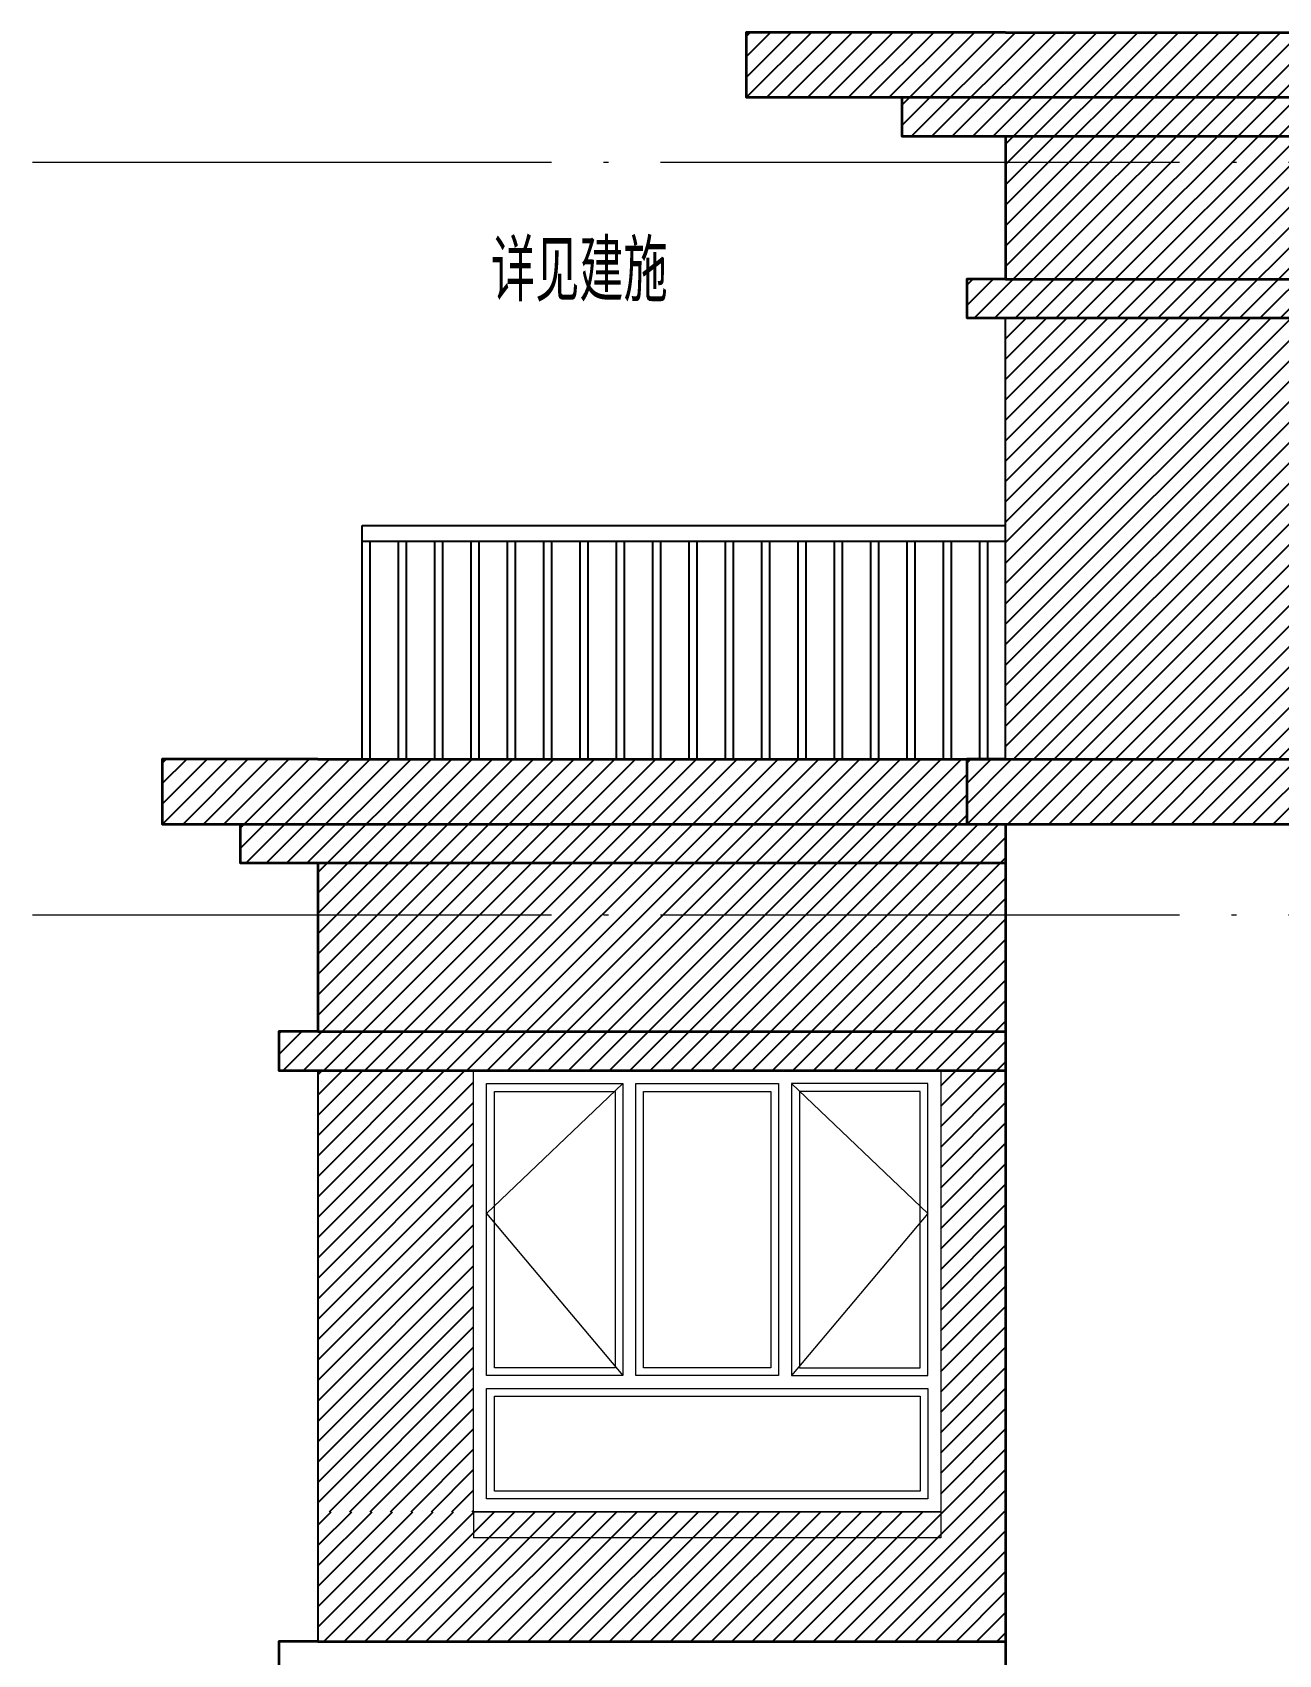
# Model space of a CAD drawing. Extents: x -518115 to 1124316, y -209821 to 1628073.
# Drawn here: x 826717 to 831518, y 143799 to 150049 of the extents above; entities that cross this region are included whole.
import ezdxf

# ---------------------------------------------------------------- set-up
doc = ezdxf.new("R2010")
doc.units = 0
doc.header["$LTSCALE"] = 1000
doc.header["$MEASUREMENT"] = 0
doc.linetypes.add('DOTE', pattern=[2.4200000000000004, 2, -0.2, 0.02, -0.2])
for name, color, linetype in [('3-剖面填充（细）', 250, 'Continuous'), ('PUB_TEXT', 4, 'Continuous'), ('Stair-栏杆', 142, 'Continuous')]:
    doc.layers.add(name, color=color, linetype=linetype)
for name, color, linetype, lineweight in [('DOTE', 19, 'DOTE', 9), ('WINDOW', 144, 'Continuous', 15), ('立面-中轮廓线', 213, 'Continuous', 35), ('立面-普通轮廓', 7, 'Continuous', 18), ('立面-窗开启线', 250, 'Continuous', 13)]:
    doc.layers.add(name, color=color, linetype=linetype, lineweight=lineweight)
doc.styles.add('_TCH_AXIS', font='COMPLEX', dxfattribs={"bigfont": 'GBCBIG'})
pattern_1 = [(45, (407300.0000000347, 99772.63961671287), (-39.28862052967754, 39.28862052967754), [])]

# ---------------------------------------------------------------- blocks, each defined once
blk = doc.blocks.new('A$C6BC36758')
at = {"layer": 'WINDOW'}
for points in [[(-1750.000285381684, 1650), (-1225.000285381684, 1650), (-1225.000285381684, 525), (-1750.000285381684, 525)], [(-1175.000285381684, 1650), (-624.9999999997672, 1650), (-624.9999999997672, 525), (-1175.000285381684, 525)], [(-50, 1650), (-575, 1650), (-575, 525), (-50, 525)], [(-1750.000285381684, 475), (-50, 475), (-50, 50), (-1750.000285381684, 50)]]:
    blk.add_lwpolyline(points, close=True, dxfattribs=at)
at = {"layer": 'WINDOW', "color": 250}
for points in [[(-1720.000285381684, 1620), (-1255.000285381684, 1620), (-1255.000285381684, 555), (-1720.000285381684, 555)], [(-1145.000285381684, 1620), (-654.9999999997672, 1620), (-654.9999999997672, 555), (-1145.000285381684, 555)], [(-80, 1620), (-545, 1620), (-545, 555), (-80, 555)], [(-1720.000285381684, 445), (-80, 445), (-80, 80), (-1720.000285381684, 80)]]:
    blk.add_lwpolyline(points, close=True, dxfattribs=at)
at = {"layer": '立面-普通轮廓'}
blk.add_lwpolyline([(-1800.000285381684, 1700), (0, 1700), (0, 0), (-1800.000285381684, 0)], close=True, dxfattribs=at)
at = {"layer": '立面-窗开启线', "color": 251, "ltscale": 0.5, "true_color": 0x636466}
for points in [[(-1225.000285381684, 1650), (-1750.000285381684, 1150), (-1225.000285381684, 525)], [(-575, 1650), (-50, 1150), (-575, 525)]]:
    blk.add_lwpolyline(points, dxfattribs=at)

msp = doc.modelspace()

# ---------------------------------------------------------------- hatches: boundary and pattern name
at = {"layer": '3-剖面填充（细）'}
h = msp.add_hatch(dxfattribs=at)
h.set_pattern_fill('ANSI31', color=256, scale=35)
h.set_pattern_definition([(45, (406899.9997231672, 103772.6396190592), (-39.28862052967754, 39.28862052967754), [])])
h.paths.add_polyline_path([(852916.5787024723, 148948.6396167151), (852916.5787024723, 150048.6396190617), (829466.5787456596, 150048.6396190567), (829466.5787456596, 149798.6396190593), (830066.5787442079, 149798.6396167123), (830066.5787442079, 149648.6396167135), (830466.5787371685, 149648.6396190593), (830466.5787371685, 149098.639616713), (830316.5787371685, 149098.639616713), (830316.5787371685, 148948.6396167107)])
h = msp.add_hatch(dxfattribs=at)
h.set_pattern_fill('ANSI31', color=256, scale=35)
h.set_pattern_definition([(45, (407899.999714673, 102372.6396167129), (-39.28862052967754, 39.28862052967754), [])])
h.paths.add_polyline_path([(831616.5786998511, 147248.6396167128), (831616.578699851, 148948.6396167129), (830466.5787371654, 148948.639616713), (830466.578737165, 147248.6396167129)])
h = msp.add_hatch(dxfattribs=at)
h.set_pattern_fill('ANSI31', color=256, scale=35)
h.set_pattern_definition([(45, (404649.9996803541, 100972.6396167128), (-39.28862052967754, 39.28862052967754), [])])
h.paths.add_polyline_path([(830316.5787371686, 146998.6396167129), (830316.5787371686, 147248.6396167154), (827216.5787028465, 147248.6396167102), (827216.5787028464, 146998.6396167129), (827516.5787028497, 146998.6396167129), (827516.5787028497, 146848.639616714), (827816.5787028497, 146848.6396167129), (827816.5787028497, 146198.639616713), (827666.5787028496, 146198.639616713), (827666.5787028497, 146048.6396167113), (830466.5787371683, 146048.6396167159), (830466.5787371687, 146998.6396167129)])
h = msp.add_hatch(dxfattribs=at)
h.set_pattern_fill('ANSI31', color=256, scale=35)
h.set_pattern_definition([(45, (407749.9997146731, 100972.6396167128), (-39.28862052967754, 39.28862052967754), [])])
h.paths.add_polyline_path([(830316.5787371651, 146998.6396167102), (875516.5786677757, 146998.6396167051), (875516.5786677761, 147248.6396167052), (830316.5787371654, 147248.6396167102)])
h = msp.add_hatch(dxfattribs=at)
h.set_pattern_fill('ANSI31', color=256, scale=35)
h.set_pattern_definition([(45, (405249.9996803541, 99772.63961671287), (-39.28862052967754, 39.28862052967754), [])])
h.paths.add_polyline_path([(827816.5787028462, 144348.6396167147), (828416.578417488, 144348.63961672), (828416.5784174885, 146048.6396167158), (827816.5787028465, 146048.6396167103)])
h = msp.add_hatch(dxfattribs=at)
h.set_pattern_fill('ANSI31', color=256, scale=35)
h.set_pattern_definition(pattern_1)
h.paths.add_polyline_path([(830216.5787028699, 144348.6396167133), (830466.5787371687, 144348.63961672), (830466.578737169, 146048.6396167158), (830216.5787028704, 146048.639616709)])
h = msp.add_hatch(dxfattribs=at)
h.set_pattern_fill('ANSI31', color=256, scale=35)
h.set_pattern_definition(pattern_1)
h.paths.add_polyline_path([(827816.5787028421, 143848.6396167151), (830466.5787371687, 143848.6396167194), (830466.5787371687, 144348.6396167199), (827816.5787028421, 144348.6396167154)])

# ---------------------------------------------------------------- linework, layer by layer
at = {"color": 7}
for p, q in [((830466.5787371685, 147248.6396167129), (830466.5787371685, 148948.639616713)), ((827816.5787028497, 146048.639616713), (827816.5787028411, 143848.6396167126))]:
    msp.add_line(p, q, dxfattribs=at)
at = {"layer": 'DOTE', "linetype": 'DOTE'}
for p, q in [((826716.5787028408, 149548.6396167129), (879116.5787018675, 149548.639616713)), ((826716.5787028408, 146648.6396167129), (879116.5787018675, 146648.639616713))]:
    msp.add_line(p, q, dxfattribs=at)
at = {"layer": 'Stair-栏杆'}
for p, q in [((827986.5787028497, 148148.6294923172), (830466.5787371687, 148148.6294923173)), ((827986.5787028497, 148088.6294923181), (830466.5787371686, 148088.6294923181))]:
    msp.add_line(p, q, dxfattribs=at)
for points in [[(827986.5787028497, 147248.6294923172), (827986.5787028497, 148148.6294923172)], [(828016.5787028497, 148088.6294923181), (828016.5787028497, 147248.6294923172)], [(828126.5787028497, 147248.6294923172), (828126.5787028497, 148088.6294923181)], [(828156.5787028497, 148088.6294923181), (828156.5787028497, 147248.6294923172)], [(828266.5787028497, 147248.6294923172), (828266.5787028497, 148088.6294923181)], [(828296.5787028497, 148088.6294923181), (828296.5787028497, 147248.6294923172)], [(828406.5787028497, 147248.6294923172), (828406.5787028497, 148088.6294923181)], [(828436.5787028497, 148088.6294923181), (828436.5787028497, 147248.6294923172)], [(828546.5787028497, 147248.6294923172), (828546.5787028497, 148088.6294923181)], [(828576.5787028497, 148088.6294923181), (828576.5787028497, 147248.6294923172)], [(828686.5787028497, 147248.6294923172), (828686.5787028497, 148088.6294923181)], [(828716.5787028497, 148088.6294923181), (828716.5787028497, 147248.6294923172)], [(828826.5787028497, 147248.6294923172), (828826.5787028497, 148088.6294923181)], [(828856.5787028497, 148088.6294923181), (828856.5787028497, 147248.6294923172)], [(828966.5787028497, 147248.6294923172), (828966.5787028497, 148088.6294923181)], [(828996.5787028497, 148088.6294923181), (828996.5787028497, 147248.6294923172)], [(829106.5787028497, 147248.6294923172), (829106.5787028497, 148088.6294923181)], [(829136.5787028497, 148088.6294923181), (829136.5787028497, 147248.6294923172)], [(829246.5787028497, 147248.6294923172), (829246.5787028497, 148088.6294923181)], [(829276.5787028497, 148088.6294923181), (829276.5787028497, 147248.6294923172)], [(829386.5787028497, 147248.6294923172), (829386.5787028497, 148088.6294923181)], [(829416.5787028497, 148088.6294923181), (829416.5787028497, 147248.6294923172)], [(829526.5787028497, 147248.6294923172), (829526.5787028497, 148088.6294923181)], [(829556.5787028497, 148088.6294923181), (829556.5787028497, 147248.6294923172)], [(829666.5787028497, 147248.6294923172), (829666.5787028497, 148088.6294923181)], [(829696.5787028497, 148088.6294923181), (829696.5787028497, 147248.6294923172)], [(829806.5787028497, 147248.6294923172), (829806.5787028497, 148088.6294923181)], [(829836.5787028497, 148088.6294923181), (829836.5787028497, 147248.6294923172)], [(829946.5787028497, 147248.6294923172), (829946.5787028497, 148088.6294923181)], [(829976.5787028497, 148088.6294923181), (829976.5787028497, 147248.6294923172)], [(830086.5787028497, 147248.6294923172), (830086.5787028497, 148088.6294923181)], [(830116.5787028497, 148088.6294923181), (830116.5787028497, 147248.6294923172)], [(830226.5787028497, 147248.6294923172), (830226.5787028497, 148088.6294923181)], [(830256.5787028497, 148088.6294923181), (830256.5787028497, 147248.6294923172)], [(830366.5787028497, 147248.6294923172), (830366.5787028497, 148088.6294923181)], [(830396.5787028497, 148088.6294923181), (830396.5787028497, 147248.6294923172)]]:
    msp.add_lwpolyline(points, dxfattribs=at)
at = {"layer": '立面-中轮廓线', "color": 2}
for p, q in [((830466.5787371685, 150048.6396167129), (852916.5787024723, 150048.6396167129)), ((830066.5787442079, 149798.6396167129), (852916.5787024723, 149798.6396167129)), ((830466.5787371685, 149648.6396167129), (852916.5787024723, 149648.6396167129)), ((830466.5787371685, 149098.639616713), (852916.5787024723, 149098.639616713)), ((830466.5787371685, 148948.639616713), (852916.5787024723, 148948.639616713)), ((827816.5787028497, 147248.6396167129), (830466.5787371686, 147248.6396167129)), ((830466.5787371686, 147248.6396167129), (852916.5787024723, 147248.6396167129)), ((827516.5787028497, 146998.6396167129), (830466.5787371686, 146998.6396167129)), ((830466.5787371686, 146998.6396167129), (852916.5787024723, 146998.6396167129)), ((827816.5787028497, 146848.6396167129), (830466.5787371686, 146848.6396167129)), ((827816.5787028497, 146198.639616713), (830466.5787371686, 146198.639616713)), ((827816.5787028497, 146048.639616713), (830466.5787371686, 146048.639616713)), ((827816.5787028407, 143848.6396167126), (830466.5787371686, 143848.6396167124))]:
    msp.add_line(p, q, dxfattribs=at)
at = {"layer": '立面-中轮廓线'}
msp.add_line((830466.5787371686, 146998.6396167129), (830466.5787371686, 143748.6396167129), dxfattribs=at)
at = {"layer": '立面-中轮廓线', "color": 2}
for points in [[(830466.5787371685, 150048.6396167129), (829466.5787456627, 150048.6396190593), (829466.5787456627, 149798.6396190593), (830066.5787442079, 149798.6396167129), (830066.5787442079, 149648.6396167129), (830466.5787371685, 149648.6396167129), (830466.5787371685, 149098.639616713), (830316.5787371685, 149098.639616713), (830316.5787371685, 148948.639616713), (830466.5787371685, 148948.639616713)], [(827816.5787028497, 147248.6396167129), (827216.5787028497, 147248.6396167129), (827216.5787028497, 146998.6396167129), (827516.5787028497, 146998.6396167129), (827516.5787028497, 146848.6396167129), (827816.5787028497, 146848.6396167129), (827816.5787028497, 146198.639616713), (827666.5787028497, 146198.639616713), (827666.5787028497, 146048.639616713), (827816.5787028497, 146048.639616713)], [(830466.5787371686, 147248.6396167129), (830316.5787371686, 147248.6396167129), (830316.5787371686, 146998.6396167129), (830466.5787371686, 146998.6396167129)], [(827816.5787028407, 143848.6396167126), (827666.5787028407, 143848.6396167126), (827666.5787028407, 143748.6396167129), (827816.5787028407, 143748.6396167126), (827816.5787028407, 143248.639616713), (827666.5787028407, 143248.639616713), (827666.5787028407, 143148.639616713), (827816.5784174592, 143148.6396167132)]]:
    msp.add_lwpolyline(points, dxfattribs=at)
at = {"layer": '立面-普通轮廓'}
for points in [[(828416.5718983632, 144348.639616713), (828416.5718983632, 144248.6396167131)], [(828416.5787028697, 144348.6396167131), (830216.5787028669, 144348.6396167132), (830216.5787029086, 144248.6396167135), (828416.5787028697, 144248.6396167131)]]:
    msp.add_lwpolyline(points, dxfattribs=at)

# ---------------------------------------------------------------- block references
msp.add_blockref('A$C6BC36758', (830216.5787028697, 144348.6396167132))

# ---------------------------------------------------------------- texts
at = {"layer": 'PUB_TEXT', "style": '_TCH_AXIS'}
msp.add_text('详见建施', height=236.3120567375886, dxfattribs=at).set_placement((828483.6194518389, 149011.9367345436))

doc.saveas('drawing.dxf')
